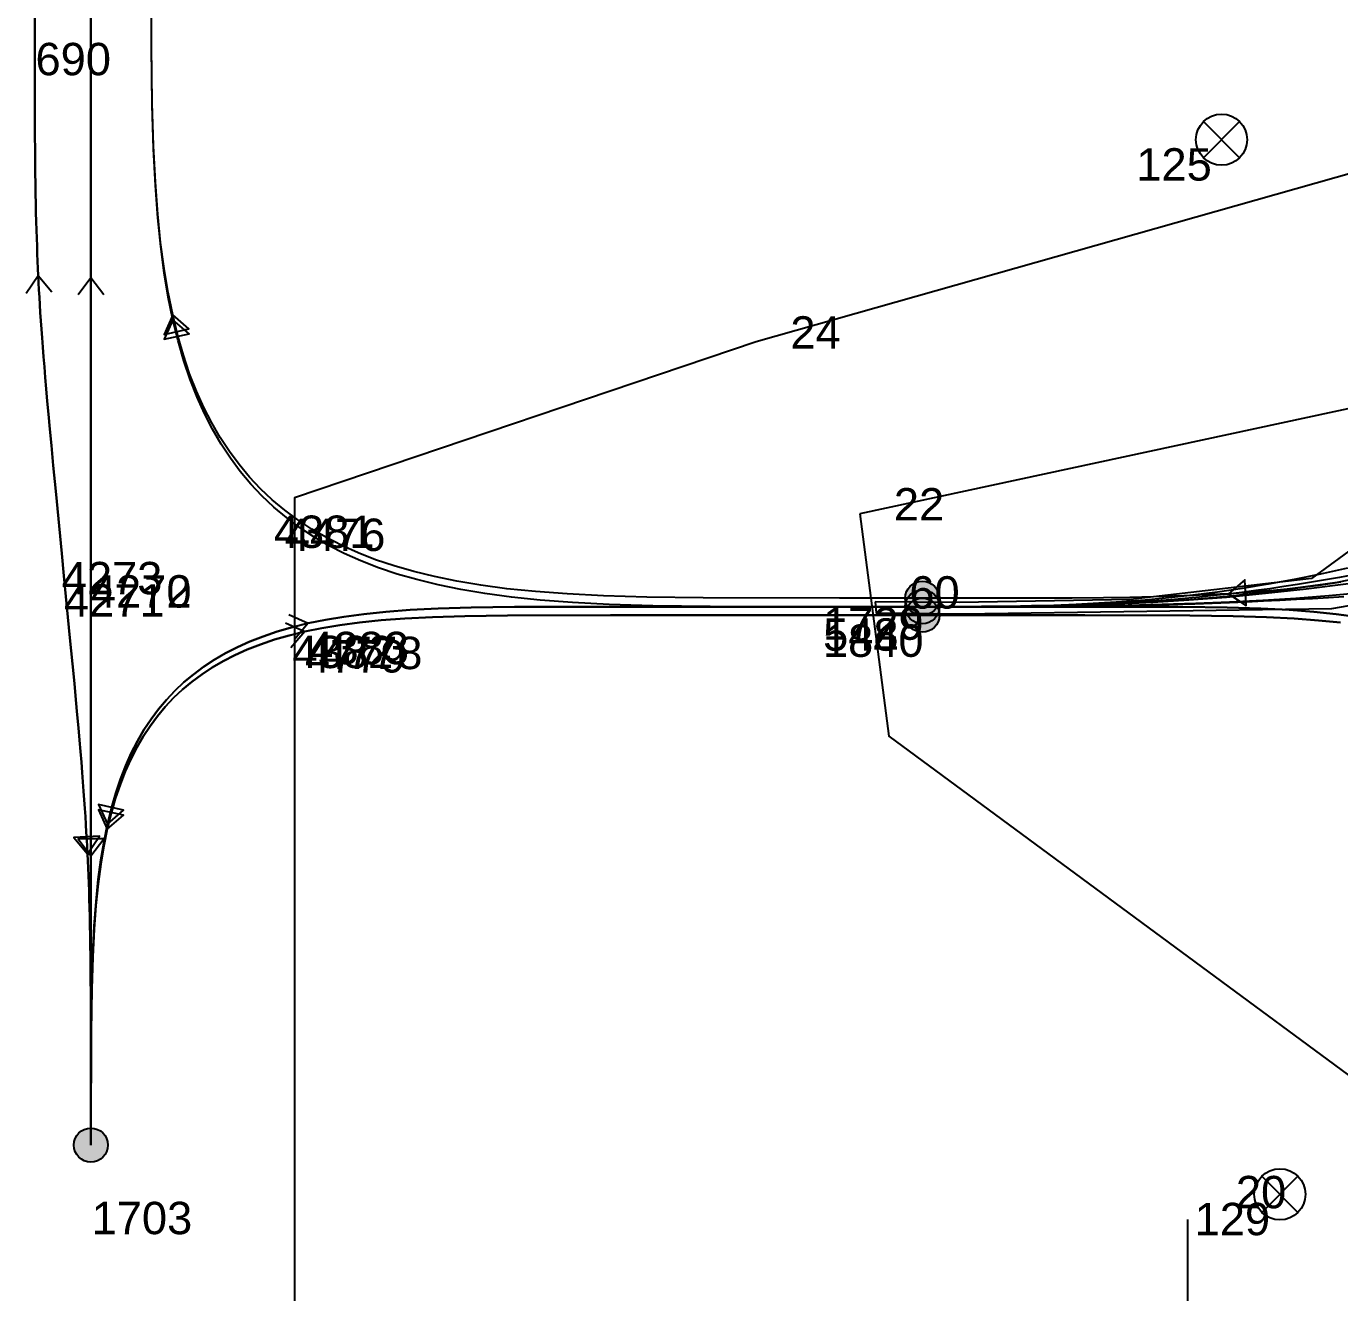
# Model space of a CAD drawing. Header units: millimetres. Extents: x 1508 to 209369, y 3688 to 146097.
# Drawn here: x 145256 to 152959, y 52826 to 60255 of the extents above; entities that cross this region are included whole.
import ezdxf

# ---------------------------------------------------------------- set-up
doc = ezdxf.new("R2010")
doc.units = ezdxf.units.MM
for name, color, linetype, true_color in [('Ndc8_Cluster', 7, 'Continuous', 0x808000), ('Ndc8_ClusterID', 7, 'Continuous', 0x808000), ('Ndc8_DrawingLine', 7, 'Continuous', 0x000000), ('Ndc8_DrawingLineID', 7, 'Continuous', 0x000000), ('Ndc8_Point', 7, 'Continuous', 0x000080), ('Ndc8_PointID', 7, 'Continuous', 0x000080), ('Ndc8_Reflector', 7, 'Continuous', 0x008000), ('Ndc8_ReflectorID', 7, 'Continuous', 0x008000), ('Ndc8_SD2_Forward', 5, 'Continuous', 0x0000ff), ('Ndc8_SD2_Fwd_CurveLeft', 7, 'Continuous', 0xff80c0), ('Ndc8_SD2_Fwd_CurveLeftID', 7, 'Continuous', 0xff80c0), ('Ndc8_SD2_Fwd_CurveRight', 7, 'Continuous', 0x800040), ('Ndc8_SD2_Fwd_CurveRightID', 7, 'Continuous', 0x800040), ('Ndc8_SD2_JiangCha', 5, 'Continuous', 0x0000ff), ('Ndc8_SD2_OutDoor_FW', 5, 'Continuous', 0x0000ff), ('Ndc8_SD2_OutDoor_FWID', 5, 'Continuous', 0x0000ff), ('Ndc8_SD2_Reverse', 5, 'Continuous', 0x0000ff), ('Ndc8_SD2_ReverseID', 5, 'Continuous', 0x0000ff)]:
    doc.layers.add(name, color=color, linetype=linetype, true_color=true_color)
doc.styles.add('Ndc8Style', font='arial.ttf', dxfattribs={"height": 0.2})

msp = doc.modelspace()

# ---------------------------------------------------------------- hatches: boundary and pattern name
at = {"layer": 'Ndc8_Point'}
h = msp.add_hatch(color=256, dxfattribs=at)
edge = h.paths.add_edge_path(flags=0)
edge.add_arc((150511, 56900), 100, 0, 360)
h = msp.add_hatch(color=256, dxfattribs=at)
edge = h.paths.add_edge_path(flags=0)
edge.add_arc((150511, 56850), 100, 0, 360)
h = msp.add_hatch(color=256, dxfattribs=at)
edge = h.paths.add_edge_path(flags=0)
edge.add_arc((150511, 56800), 100, 0, 360)
h = msp.add_hatch(color=256, dxfattribs=at)
edge = h.paths.add_edge_path(flags=0)
edge.add_arc((145635, 53692), 100, 0, 360)

# ---------------------------------------------------------------- linework, layer by layer
at = {"layer": 'Ndc8_Cluster'}
for points in [[(149537, 58404), (146829, 57489), (146826, 16554), (167060, 16960), (167340, 57062), (162737, 58184), (157408, 60638), (157408, 60638), (157408, 60638)], [(150144, 57396), (150314, 56091), (154880, 52723), (156733, 54303), (158809, 58486), (157200, 58487), (157249, 58925)], [(150235, 56879), (150241, 56814), (150742, 56808), (152913, 56840), (158527, 57813), (161383, 57962), (178835, 57983), (178534, 58615), (161014, 58509), (155309, 58858), (152793, 57015), (151732, 56892), (150729, 56875)]]:
    msp.add_lwpolyline(points, close=True, dxfattribs=at)
at = {"layer": 'Ndc8_DrawingLine'}
msp.add_line((152067, 53256), (152067, 19650), dxfattribs=at)
at = {"layer": 'Ndc8_Point'}
for centre in [(150511, 56900), (150511, 56850), (150511, 56800), (145635, 53692)]:
    msp.add_circle(centre, 100, dxfattribs=at)
at = {"layer": 'Ndc8_Reflector'}
for p, q in [((152372, 59696), (152160, 59484)), ((152160, 59696), (152372, 59484)), ((152714, 53509), (152502, 53297)), ((152502, 53509), (152714, 53297))]:
    msp.add_line(p, q, dxfattribs=at)
for centre in [(152266, 59590), (152608, 53403)]:
    msp.add_circle(centre, 150, dxfattribs=at)
at = {"layer": 'Ndc8_SD2_Forward'}
for points in [[(153039, 57037), (152957, 57022), (152876, 57008), (152876, 57008), (152794, 56994), (152712, 56981), (152631, 56968), (152549, 56956), (152467, 56945), (152384, 56934), (152302, 56924), (152219, 56915), (152136, 56906), (152053, 56898), (151969, 56891), (151885, 56884), (151801, 56878), (151717, 56873), (151717, 56873), (151632, 56868), (151547, 56864), (151462, 56861), (151376, 56858), (151290, 56856), (151204, 56854), (151118, 56853), (151032, 56852), (150945, 56851), (150858, 56851), (150772, 56850), (150685, 56850), (150598, 56850), (150511, 56850)], [(153086, 56931), (152895, 56914), (152702, 56899), (152508, 56887), (152312, 56877), (152115, 56869), (151917, 56863), (151718, 56858), (151518, 56855), (151318, 56852), (151116, 56851), (150915, 56850), (150713, 56850), (150511, 56850)]]:
    msp.add_lwpolyline(points, dxfattribs=at)
at = {"layer": 'Ndc8_SD2_Fwd_CurveLeft'}
for points in [[(150511, 56850), (148733, 56850), (148119, 56849), (147865, 56845), (147671, 56839), (147508, 56831), (147365, 56820), (147236, 56807), (147119, 56791), (147011, 56773), (146910, 56753), (146817, 56730), (146728, 56704), (146646, 56676), (146567, 56646), (146494, 56613), (146424, 56577), (146358, 56539), (146295, 56497), (146236, 56453), (146181, 56407), (146128, 56357), (146078, 56304), (146032, 56249), (145988, 56190), (145946, 56127), (145908, 56061), (145872, 55991), (145839, 55918), (145809, 55839), (145781, 55757), (145755, 55668), (145732, 55575), (145712, 55474), (145694, 55366), (145678, 55249), (145665, 55120), (145654, 54977), (145646, 54814), (145640, 54620), (145636, 54366), (145635, 53752), (145635, 53752), (145635, 53692)], [(153058, 56790), (152938, 56806), (152808, 56820), (152662, 56831), (152496, 56839), (152298, 56845), (152039, 56849), (151414, 56850), (151414, 56850), (150511, 56850)], [(150511, 56800), (148683, 56800), (148079, 56799), (147829, 56795), (147638, 56789), (147477, 56781), (147337, 56771), (147210, 56758), (147095, 56742), (146989, 56724), (146890, 56704), (146797, 56682), (146711, 56657), (146629, 56629), (146552, 56599), (146480, 56566), (146411, 56531), (146346, 56494), (146285, 56453), (146227, 56410), (146172, 56364), (146120, 56315), (146071, 56263), (146025, 56208), (145982, 56150), (145941, 56089), (145904, 56024), (145869, 55955), (145836, 55883), (145806, 55806), (145778, 55724), (145753, 55638), (145731, 55545), (145711, 55446), (145693, 55340), (145677, 55225), (145664, 55098), (145654, 54958), (145646, 54797), (145640, 54606), (145636, 54356), (145635, 53752), (145635, 53752), (145635, 53692)], [(152964, 56757), (152835, 56770), (152692, 56781), (152529, 56789), (152334, 56795), (152079, 56799), (151464, 56800), (151464, 56800), (150511, 56800)], [(145731, 55545), (145826, 55627), (145679, 55659), (145731, 55545)], [(145732, 55575), (145827, 55656), (145680, 55689), (145732, 55575)]]:
    msp.add_lwpolyline(points, dxfattribs=at)
at = {"layer": 'Ndc8_SD2_Fwd_CurveRight'}
for points in [[(150511, 56850), (150076, 56850), (149266, 56852), (148931, 56856), (148674, 56864), (148459, 56875), (148270, 56889), (148101, 56907), (147946, 56927), (147804, 56951), (147671, 56978), (147547, 57009), (147431, 57042), (147322, 57079), (147218, 57120), (147121, 57163), (147029, 57210), (146942, 57261), (146859, 57315), (146782, 57373), (146708, 57435), (146638, 57500), (146573, 57570), (146511, 57644), (146453, 57721), (146399, 57804), (146348, 57891), (146301, 57983), (146258, 58080), (146217, 58184), (146180, 58293), (146147, 58409), (146116, 58533), (146089, 58666), (146065, 58808), (146045, 58963), (146027, 59132), (146013, 59321), (146002, 59536), (145994, 59793), (145990, 60128), (145988, 60938)], [(150511, 56900), (150026, 56900), (149226, 56902), (148895, 56906), (148642, 56914), (148429, 56925), (148242, 56939), (148075, 56956), (147922, 56977), (147781, 57000), (147650, 57027), (147528, 57057), (147413, 57090), (147305, 57126), (147203, 57166), (147107, 57209), (147016, 57256), (146930, 57306), (146849, 57360), (146772, 57417), (146699, 57478), (146630, 57542), (146566, 57611), (146505, 57684), (146448, 57761), (146394, 57842), (146344, 57928), (146297, 58019), (146254, 58115), (146214, 58217), (146178, 58325), (146145, 58440), (146115, 58562), (146088, 58693), (146065, 58834), (146044, 58987), (146027, 59154), (146013, 59341), (146002, 59554), (145994, 59807), (145990, 60138), (145988, 60938)], [(146115, 58562), (146064, 58448), (146210, 58481), (146115, 58562)], [(146116, 58533), (146065, 58419), (146211, 58452), (146116, 58533)], [(153010, 57005), (152943, 56993), (152874, 56983), (152802, 56973), (152728, 56963), (152651, 56954), (152571, 56946), (152487, 56939), (152399, 56932), (152306, 56926), (152207, 56921), (152102, 56916), (151989, 56912), (151866, 56908), (151729, 56905), (151574, 56903), (151390, 56901), (151150, 56900), (150571, 56900), (150571, 56900), (150511, 56900)], [(152306, 56926), (152410, 56857), (152402, 57007), (152306, 56926)]]:
    msp.add_lwpolyline(points, dxfattribs=at)
at = {"layer": 'Ndc8_SD2_JiangCha'}
msp.add_lwpolyline([(153004, 57077), (152846, 57041), (152691, 57010), (152539, 56982), (152389, 56957), (152389, 56957), (152242, 56936), (152098, 56917), (151957, 56902), (151818, 56889), (151681, 56878), (151546, 56870), (151413, 56863), (151282, 56858), (151151, 56855), (151022, 56852), (150893, 56851), (150766, 56850), (150638, 56850), (150511, 56850)], dxfattribs=at)
at = {"layer": 'Ndc8_SD2_OutDoor_FW'}
for points in [[(145635, 60477), (145635, 53692)], [(145306, 60431), (145306, 60064), (145306, 59913), (145306, 59796), (145307, 59698), (145307, 59611), (145308, 59533), (145308, 59461), (145309, 59394), (145310, 59332), (145311, 59272), (145312, 59216), (145313, 59162), (145314, 59110), (145316, 59060), (145317, 59012), (145319, 58966), (145320, 58921), (145322, 58878), (145324, 58835), (145326, 58794), (145328, 58753), (145330, 58710), (145333, 58667), (145335, 58622), (145338, 58576), (145341, 58528), (145345, 58478), (145349, 58427), (145353, 58373), (145357, 58317), (145362, 58257), (145367, 58195), (145373, 58128), (145379, 58056), (145386, 57979), (145394, 57892), (145403, 57795), (145414, 57679), (145429, 57528), (145464, 57163), (145464, 57163), (145477, 57032), (145512, 56667), (145527, 56516), (145538, 56400), (145547, 56303), (145555, 56216), (145562, 56139), (145568, 56067), (145574, 56000), (145579, 55938), (145584, 55878), (145588, 55822), (145592, 55768), (145596, 55717), (145600, 55667), (145603, 55619), (145606, 55573), (145608, 55528), (145611, 55485), (145613, 55442), (145615, 55401), (145617, 55360), (145619, 55317), (145621, 55274), (145622, 55229), (145624, 55183), (145625, 55135), (145627, 55085), (145628, 55033), (145629, 54979), (145630, 54923), (145631, 54863), (145632, 54801), (145633, 54734), (145633, 54662), (145634, 54584), (145634, 54497), (145635, 54399), (145635, 54282), (145635, 54131), (145635, 53764), (145635, 53764), (145635, 53692)], [(145615, 55401), (145685, 55505), (145535, 55497), (145615, 55401)], [(145635, 55388), (145710, 55488), (145560, 55488), (145635, 55388)]]:
    msp.add_lwpolyline(points, dxfattribs=at)
at = {"layer": 'Ndc8_SD2_Reverse'}
for points in [[(145635, 53692), (145635, 60477)], [(145635, 53692), (145635, 53764), (145635, 54131), (145635, 54282), (145635, 54399), (145634, 54497), (145634, 54584), (145633, 54662), (145633, 54734), (145632, 54801), (145631, 54863), (145630, 54923), (145629, 54979), (145628, 55033), (145627, 55085), (145625, 55135), (145624, 55183), (145622, 55229), (145621, 55274), (145619, 55317), (145617, 55360), (145615, 55401), (145613, 55442), (145611, 55485), (145608, 55528), (145606, 55573), (145603, 55619), (145600, 55667), (145596, 55717), (145592, 55768), (145588, 55822), (145584, 55878), (145579, 55938), (145574, 56000), (145568, 56067), (145562, 56139), (145555, 56216), (145547, 56303), (145538, 56400), (145527, 56516), (145512, 56667), (145477, 57032), (145477, 57032), (145464, 57163), (145429, 57528), (145414, 57679), (145403, 57795), (145394, 57892), (145386, 57979), (145379, 58056), (145373, 58128), (145367, 58195), (145362, 58257), (145357, 58317), (145353, 58373), (145349, 58427), (145345, 58478), (145341, 58528), (145338, 58576), (145335, 58622), (145333, 58667), (145330, 58710), (145328, 58753), (145326, 58794), (145324, 58835), (145322, 58878), (145320, 58921), (145319, 58966), (145317, 59012), (145316, 59060), (145314, 59110), (145313, 59162), (145312, 59216), (145311, 59272), (145310, 59332), (145309, 59394), (145308, 59461), (145308, 59533), (145307, 59611), (145307, 59698), (145306, 59796), (145306, 59913), (145306, 60064), (145306, 60431)], [(145256, 58690), (145326, 58794), (145406, 58698)], [(145560, 58681), (145635, 58781), (145710, 58681)], [(150511, 56850), (150615, 56850), (150718, 56850), (150822, 56850), (150925, 56851), (151029, 56852), (151133, 56853), (151237, 56854), (151342, 56856), (151447, 56859), (151552, 56863), (151657, 56867), (151763, 56872), (151869, 56878), (151976, 56885), (151976, 56885), (152083, 56893), (152191, 56902), (152299, 56912), (152408, 56923), (152518, 56936), (152629, 56949), (152740, 56964), (152853, 56979), (152966, 56996)], [(150511, 56850), (150697, 56850), (150883, 56851), (151071, 56852), (151263, 56855), (151458, 56860), (151658, 56867), (151863, 56877), (152075, 56890), (152295, 56907), (152524, 56929), (152762, 56955), (153010, 56986)], [(145635, 53692), (145635, 53752), (145636, 54366), (145640, 54620), (145646, 54814), (145654, 54977), (145665, 55120), (145678, 55249), (145694, 55366), (145712, 55474), (145732, 55575), (145755, 55668), (145781, 55757), (145809, 55839), (145839, 55918), (145872, 55991), (145908, 56061), (145946, 56127), (145988, 56190), (146032, 56249), (146078, 56304), (146128, 56357), (146181, 56407), (146236, 56453), (146295, 56497), (146358, 56539), (146424, 56577), (146494, 56613), (146567, 56646), (146646, 56676), (146728, 56704), (146817, 56730), (146910, 56753), (147011, 56773), (147119, 56791), (147236, 56807), (147365, 56820), (147508, 56831), (147671, 56839), (147865, 56845), (148119, 56849), (148733, 56850), (148733, 56850), (150511, 56850)], [(150511, 56850), (150610, 56850), (150709, 56850), (150808, 56850), (150908, 56850), (151007, 56851), (151106, 56851), (151206, 56851), (151305, 56852), (151405, 56853), (151505, 56854), (151605, 56856), (151706, 56858), (151807, 56860), (151908, 56862), (151908, 56862), (152009, 56865), (152110, 56868), (152211, 56871), (152312, 56875), (152412, 56879), (152511, 56884), (152608, 56888), (152705, 56894), (152800, 56899), (152893, 56905), (152983, 56911)], [(150511, 56850), (151414, 56850), (152039, 56849), (152298, 56845), (152496, 56839), (152662, 56831), (152808, 56820), (152938, 56806), (153058, 56790)], [(145635, 53692), (145635, 53752), (145636, 54356), (145640, 54606), (145646, 54797), (145654, 54958), (145664, 55098), (145677, 55225), (145693, 55340), (145711, 55446), (145731, 55545), (145753, 55638), (145778, 55724), (145806, 55806), (145836, 55883), (145869, 55955), (145904, 56024), (145941, 56089), (145982, 56150), (146025, 56208), (146071, 56263), (146120, 56315), (146172, 56364), (146227, 56410), (146285, 56453), (146346, 56494), (146411, 56531), (146480, 56566), (146552, 56599), (146629, 56629), (146711, 56657), (146797, 56682), (146890, 56704), (146989, 56724), (147095, 56742), (147210, 56758), (147337, 56771), (147477, 56781), (147638, 56789), (147829, 56795), (148079, 56799), (148683, 56800), (148683, 56800), (150511, 56800)], [(146796, 56805), (146910, 56753), (146829, 56658)], [(150511, 56800), (151464, 56800), (152079, 56799), (152334, 56795), (152529, 56789), (152692, 56781), (152835, 56770), (152964, 56757)], [(146776, 56756), (146890, 56704), (146808, 56609)]]:
    msp.add_lwpolyline(points, dxfattribs=at)

# ---------------------------------------------------------------- texts
at = {"layer": 'Ndc8_ClusterID', "style": 'Ndc8Style'}
for s, p in [('24', (149737, 58364)), ('22', (150344, 57356)), ('60', (150435, 56839))]:
    msp.add_text(s, height=190, dxfattribs=at).set_placement(p)
at = {"layer": 'Ndc8_DrawingLineID', "style": 'Ndc8Style'}
msp.add_text('20', height=190, dxfattribs=at).set_placement((152350, 53321))
at = {"layer": 'Ndc8_PointID', "style": 'Ndc8Style'}
for s, p in [('690', (145310, 59968)), ('1729', (149928, 56656)), ('548', (149929, 56592)), ('1840', (149928, 56556)), ('1703', (145639, 53169))]:
    msp.add_text(s, height=190, dxfattribs=at).set_placement(p)
at = {"layer": 'Ndc8_ReflectorID', "style": 'Ndc8Style'}
for s, p in [('125', (151766, 59350)), ('129', (152108, 53163))]:
    msp.add_text(s, height=190, dxfattribs=at).set_placement(p)
at = {"layer": 'Ndc8_SD2_Fwd_CurveLeftID', "style": 'Ndc8Style'}
for s, p in [('4382', (146817, 56490)), ('4779', (146890, 56464))]:
    msp.add_text(s, height=190, dxfattribs=at).set_placement(p)
at = {"layer": 'Ndc8_SD2_Fwd_CurveRightID', "style": 'Ndc8Style'}
for s, p in [('4381', (146708, 57195)), ('4476', (146772, 57177))]:
    msp.add_text(s, height=190, dxfattribs=at).set_placement(p)
at = {"layer": 'Ndc8_SD2_OutDoor_FWID', "style": 'Ndc8Style'}
for s, p in [('4270', (145635, 56845)), ('4271', (145477, 56792))]:
    msp.add_text(s, height=190, dxfattribs=at).set_placement(p)
at = {"layer": 'Ndc8_SD2_ReverseID', "style": 'Ndc8Style'}
for s, p in [('4273', (145464, 56923)), ('4272', (145635, 56845)), ('4383', (146910, 56513)), ('4778', (146989, 56484))]:
    msp.add_text(s, height=190, dxfattribs=at).set_placement(p)

doc.saveas('drawing.dxf')
